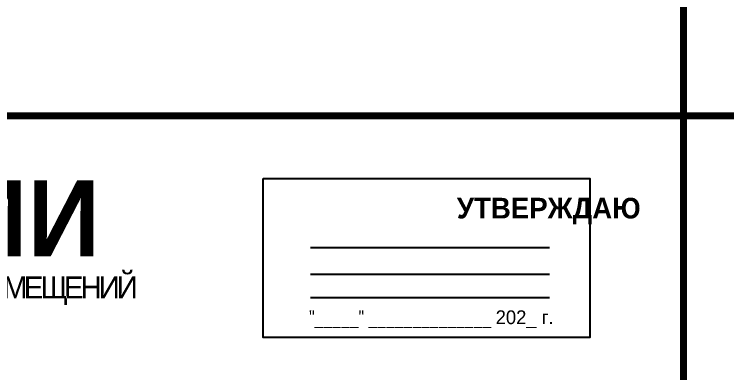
# Model space of a CAD drawing. Header units: millimetres. Extents: x 13114 to 67229, y 22859 to 38520.
# Drawn here: x 17564.2 to 17771.2, y 31214.5 to 31318.6 of the extents above; entities that cross this region are included whole.
import ezdxf

# ---------------------------------------------------------------- set-up
doc = ezdxf.new("R2010")
doc.units = ezdxf.units.MM
doc.styles.add('обычный', font='arial.ttf')

msp = doc.modelspace()

# ---------------------------------------------------------------- linework, layer by layer
at = {"color": 1, "lineweight": 100}
for points in [[(17158.64, 31684.13), (17758.64, 31684.13), (17758.64, 31289.13), (17158.64, 31289.13)], [(17758.64, 31684.13), (18358.64, 31684.13), (18358.64, 31289.13), (17758.64, 31289.13)], [(17158.64, 31289.13), (17758.64, 31289.13), (17758.64, 30894.13), (17158.64, 30894.13)], [(17758.64, 31289.13), (18358.64, 31289.13), (18358.64, 30894.13), (17758.64, 30894.13)]]:
    msp.add_lwpolyline(points, close=True, dxfattribs=at)
msp.add_lwpolyline([(17636.48, 31270.88), (17731.49, 31270.88), (17731.49, 31224.68), (17636.48, 31224.68)], close=True)
for points in [[(17650.23, 31250.83), (17719.76, 31250.83)], [(17650.23, 31243.07), (17719.76, 31243.07)], [(17650.23, 31236.28), (17719.76, 31236.28)]]:
    msp.add_lwpolyline(points)

# ---------------------------------------------------------------- texts
at = {"lineweight": 0, "style": 'обычный'}
for s, insert, char_height, width, attachment_point in [('{\\fProxima Nova Rg|b1|i0|c204|p2;ПЛАН ЭВАКУАЦИИ}', (17312.01, 31270.31), 22, 493.8901, 1), ('\\pi-18,l18,t18;{\\fProxima Nova Rg|b1|i0|c204|p2;УТВЕРЖДАЮ\\H1.1997x; }', (17719.52, 31261.41), 6, 126.6484, 5), ('{\\fArial Narrow|b0|i0|c204|p34;"_____" ______________ \\fProxima Nova Rg|b0|i0|c204|p2;202_ г. }', (17685.39, 31230), 4, 78.6503, 5)]:
    msp.add_mtext(s, dxfattribs=dict(at, insert=insert, char_height=char_height, width=width, attachment_point=attachment_point))
at = {"color": 0, "lineweight": 0, "insert": (17461.7, 31242.61), "char_height": 8, "width": 449.2158, "attachment_point": 5, "style": 'обычный'}
msp.add_mtext('{\\fArial Black|b1|i0|c204|p34;\\H2x;\\T0.85;  \\fArial Narrow|b0|i0|c204|p34;\\H0.8x;\\W0.9;\\P\\fProxima Nova Rg|b0|i0|c204|p2;\\H0.5x;\\W1;\\C256;ПРИ ПОЖАРЕ  ИЛИ ДРУГИХ ЧРЕЗВЫЧАЙНЫХ СИТУАЦИЯХ  ИЗ ПОМЕЩЕНИЙ \\fProxima Nova Rg|b1|i0|c204|p2;\\H1.25x;\\PХМЦ: ГМО-2 отм. 0,00}', dxfattribs=at)

doc.saveas('drawing.dxf')
